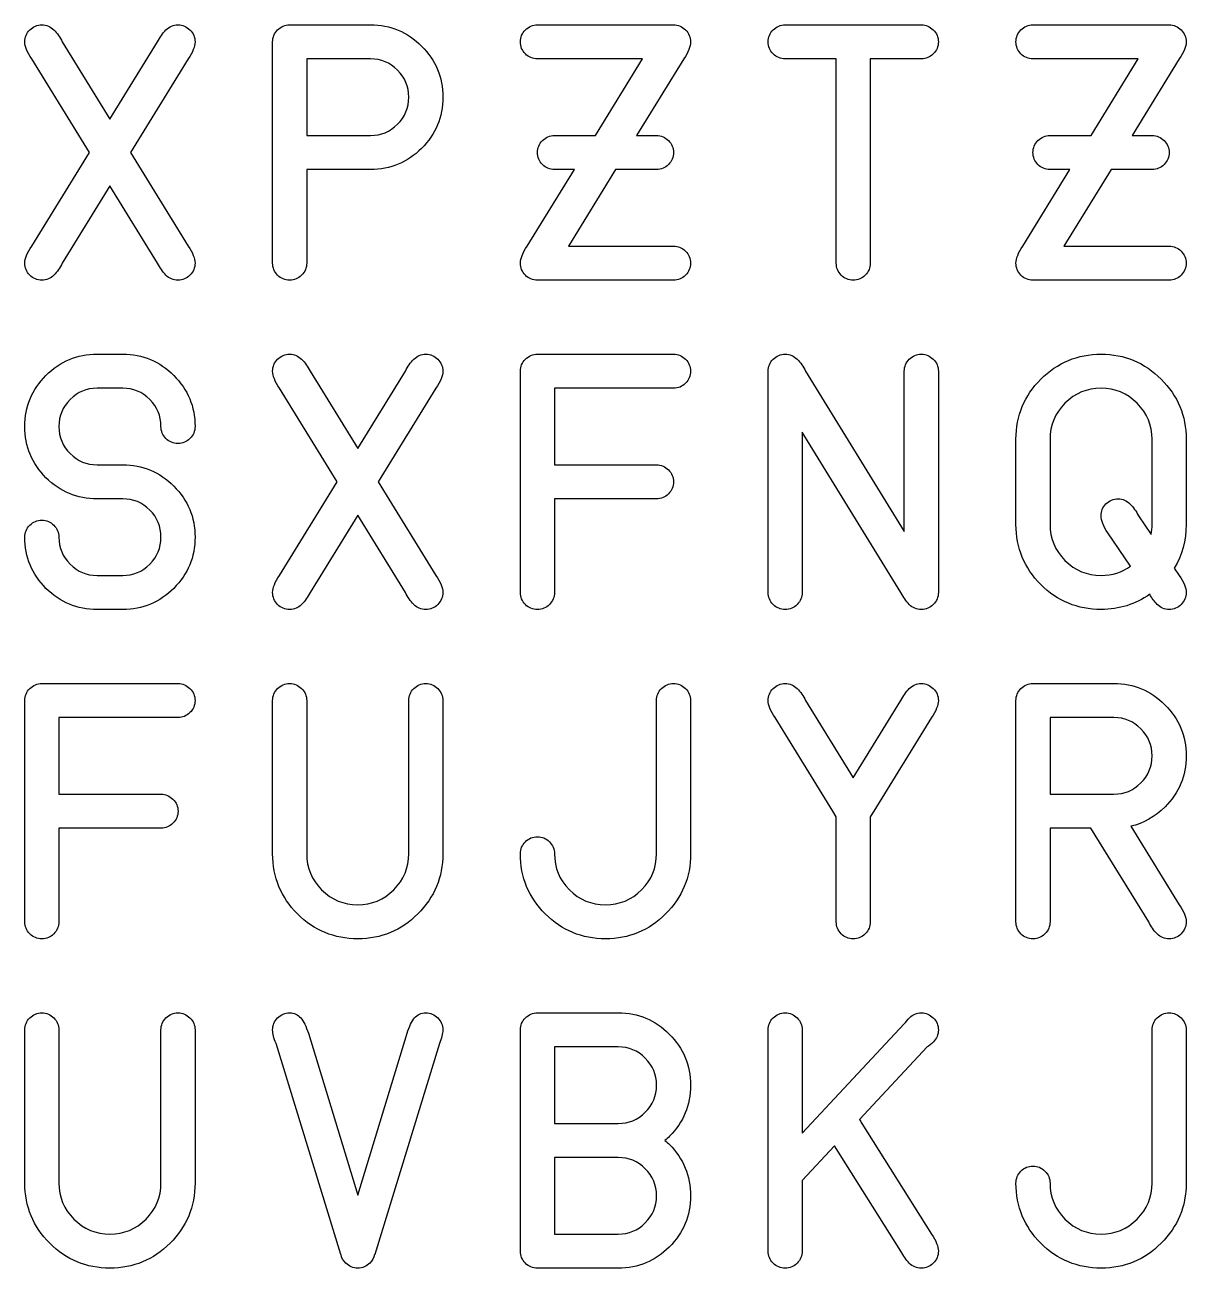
# Model space of a CAD drawing. Extents: x 0.5 to 46.5, y 0.5 to 6.
# Drawn here: x 15.577 to 16.965, y 1.719 to 3.206 of the extents above; entities that cross this region are included whole.
import ezdxf

# ---------------------------------------------------------------- set-up
doc = ezdxf.new("R2010")
doc.units = 0
doc.layers.add('Layer_1', color=7, linetype='CONTINUOUS')

msp = doc.modelspace()

# ---------------------------------------------------------------- linework, layer by layer
at = {"layer": 'Layer_1', "color": 3}
for p, q in [((15.893482, 3.205644), (15.990121, 3.205644)), ((16.189732, 3.205644), (16.352492, 3.205644)), ((16.485982, 3.205644), (16.648742, 3.205644)), ((16.782232, 3.205644), (16.944993, 3.205644)), ((15.621647, 3.185299), (15.678613, 3.092933)), ((15.678613, 3.092933), (15.735579, 3.185299)), ((15.873137, 2.920813), (15.873137, 3.185299)), ((15.653995, 3.053056), (15.585025, 3.164954)), ((15.7722, 3.164954), (15.70323, 3.053056)), ((15.990121, 3.164954), (15.913827, 3.164954)), ((15.913827, 3.164954), (15.913827, 3.073401)), ((15.990121, 3.164954), (15.990121, 3.164954)), ((16.315464, 3.164954), (16.189732, 3.164954)), ((16.259108, 3.073401), (16.315464, 3.164954)), ((16.364699, 3.164954), (16.308343, 3.073401)), ((16.547017, 3.164954), (16.485982, 3.164954)), ((16.547017, 2.920813), (16.547017, 3.164954)), ((16.587707, 3.164954), (16.587707, 2.920813)), ((16.648742, 3.164954), (16.587707, 3.164954)), ((16.907964, 3.164954), (16.782232, 3.164954)), ((16.851609, 3.073401), (16.907964, 3.164954)), ((16.957199, 3.164954), (16.900844, 3.073401)), ((15.913827, 3.073401), (15.990121, 3.073401)), ((16.210077, 3.073401), (16.259108, 3.073401)), ((16.308343, 3.073401), (16.332147, 3.073401)), ((16.802577, 3.073401), (16.851609, 3.073401)), ((16.900844, 3.073401), (16.924647, 3.073401)), ((15.585025, 2.941159), (15.653995, 3.053056)), ((15.70323, 3.053056), (15.7722, 2.941159)), ((15.990121, 3.032712), (15.913827, 3.032712)), ((15.913827, 3.032712), (15.913827, 2.920813)), ((15.990121, 3.032712), (15.990121, 3.032712)), ((16.177525, 2.941159), (16.233881, 3.032712)), ((16.233881, 3.032712), (16.210077, 3.032712)), ((16.283116, 3.032712), (16.22676, 2.941159)), ((16.332147, 3.032712), (16.283116, 3.032712)), ((16.770025, 2.941159), (16.826381, 3.032712)), ((16.826381, 3.032712), (16.802577, 3.032712)), ((16.875616, 3.032712), (16.81926, 2.941159)), ((16.924647, 3.032712), (16.875616, 3.032712)), ((15.678613, 3.01318), (15.621647, 2.920813)), ((15.735579, 2.920813), (15.678613, 3.01318)), ((16.22676, 2.941159), (16.352492, 2.941159)), ((16.81926, 2.941159), (16.944993, 2.941159)), ((16.352492, 2.900469), (16.189732, 2.900469)), ((16.944993, 2.900469), (16.782232, 2.900469)), ((15.663354, 2.811894), (15.693871, 2.811894)), ((16.189732, 2.811894), (16.352492, 2.811894)), ((16.500224, 2.805791), (16.500224, 2.805791)), ((15.917897, 2.791549), (15.974863, 2.699183)), ((15.974863, 2.699183), (16.031829, 2.791549)), ((16.169387, 2.527063), (16.169387, 2.791549)), ((16.465637, 2.527063), (16.465637, 2.791549)), ((16.510396, 2.791549), (16.628397, 2.600102)), ((16.628397, 2.600102), (16.628397, 2.791549)), ((16.669088, 2.791549), (16.669088, 2.527063)), ((15.693871, 2.771204), (15.663354, 2.771204)), ((15.950245, 2.659306), (15.881276, 2.771204)), ((16.06845, 2.771204), (15.999481, 2.659306)), ((16.352492, 2.771204), (16.210077, 2.771204)), ((16.210077, 2.771204), (16.210077, 2.679651)), ((15.780338, 2.725428), (15.780338, 2.725428)), ((16.624329, 2.527063), (16.506327, 2.71851)), ((16.506327, 2.71851), (16.506327, 2.527063)), ((16.761888, 2.608444), (16.761888, 2.710169)), ((16.802576, 2.710169), (16.802576, 2.608444)), ((16.924646, 2.608444), (16.924646, 2.710169)), ((16.965338, 2.710169), (16.965338, 2.608444)), ((15.663354, 2.679651), (15.693871, 2.679651)), ((16.210077, 2.679651), (16.332147, 2.679651)), ((15.881276, 2.547409), (15.950245, 2.659306)), ((15.999481, 2.659306), (16.06845, 2.547409)), ((15.693871, 2.638962), (15.663354, 2.638962)), ((16.332147, 2.638962), (16.210077, 2.638962)), ((16.210077, 2.638962), (16.210077, 2.527063)), ((15.974863, 2.61943), (15.917897, 2.527063)), ((16.031829, 2.527063), (15.974863, 2.61943)), ((16.90837, 2.618616), (16.923631, 2.59644)), ((16.899012, 2.558599), (16.871749, 2.598271)), ((15.663354, 2.547409), (15.693871, 2.547409)), ((16.951097, 2.556157), (16.9572, 2.547409)), ((16.9218, 2.524826), (16.9218, 2.524826)), ((15.693871, 2.506719), (15.663354, 2.506719)), ((15.597232, 2.418144), (15.759993, 2.418144)), ((16.782232, 2.418144), (16.878871, 2.418144)), ((15.576888, 2.133313), (15.576888, 2.397799)), ((15.873137, 2.214694), (15.873137, 2.397799)), ((15.913827, 2.397799), (15.913827, 2.214694)), ((16.035897, 2.214694), (16.035897, 2.397799)), ((16.076588, 2.397799), (16.076588, 2.214694)), ((16.332147, 2.214694), (16.332147, 2.397799)), ((16.372838, 2.397799), (16.372838, 2.214694)), ((16.510396, 2.397799), (16.567362, 2.305433)), ((16.567362, 2.305433), (16.624329, 2.397799)), ((16.761887, 2.133313), (16.761887, 2.397799)), ((15.759993, 2.377454), (15.617577, 2.377454)), ((15.617577, 2.377454), (15.617577, 2.285901)), ((16.542745, 2.265556), (16.473775, 2.377454)), ((16.660949, 2.377454), (16.59198, 2.265556)), ((16.878871, 2.377454), (16.802577, 2.377454)), ((16.802577, 2.377454), (16.802577, 2.285901)), ((16.878871, 2.377454), (16.878871, 2.377454)), ((15.617577, 2.285901), (15.739648, 2.285901)), ((16.802577, 2.285901), (16.878871, 2.285901)), ((16.547017, 2.258639), (16.542745, 2.265556)), ((16.59198, 2.265556), (16.587707, 2.258639)), ((15.739648, 2.245211), (15.617577, 2.245211)), ((15.617577, 2.245211), (15.617577, 2.133313)), ((16.547017, 2.133313), (16.547017, 2.258639)), ((16.587707, 2.258639), (16.587707, 2.133313)), ((16.851405, 2.245211), (16.802577, 2.245211)), ((16.802577, 2.245211), (16.802577, 2.133313)), ((16.920579, 2.133313), (16.851405, 2.245211)), ((16.899216, 2.247449), (16.957199, 2.153659)), ((16.169387, 2.214694), (16.169387, 2.214694)), ((16.189732, 2.024394), (16.286371, 2.024394)), ((16.506327, 1.880758), (16.628397, 2.01117)), ((15.576888, 1.820944), (15.576888, 2.004049)), ((15.617577, 2.004049), (15.617577, 1.820944)), ((15.739648, 1.820944), (15.739648, 2.004049)), ((15.780338, 2.004049), (15.780338, 1.820944)), ((15.915862, 1.99998), (15.974862, 1.806295)), ((15.974862, 1.806295), (16.033863, 1.99998)), ((16.169387, 1.739563), (16.169387, 2.004049)), ((16.465637, 1.739563), (16.465637, 2.004049)), ((16.506327, 2.004049), (16.506327, 1.880758)), ((16.924647, 1.820944), (16.924647, 2.004049)), ((16.965338, 2.004049), (16.965338, 1.820944)), ((15.954517, 1.735495), (15.877206, 1.987773)), ((16.072519, 1.987773), (15.995207, 1.735495)), ((16.286371, 1.983704), (16.210077, 1.983704)), ((16.210077, 1.983704), (16.210077, 1.892151)), ((16.286371, 1.983704), (16.286371, 1.983704)), ((16.655863, 1.983704), (16.57489, 1.897034)), ((16.210077, 1.892151), (16.286371, 1.892151)), ((16.577536, 1.892151), (16.66095, 1.759908)), ((16.544983, 1.865296), (16.506327, 1.823995)), ((16.624329, 1.739563), (16.544983, 1.865296)), ((16.286371, 1.851461), (16.210077, 1.851461)), ((16.210077, 1.851461), (16.210077, 1.759908)), ((16.286371, 1.851461), (16.286371, 1.851461)), ((16.506327, 1.823995), (16.506327, 1.739563)), ((16.761887, 1.820944), (16.761887, 1.820944)), ((16.210077, 1.759908), (16.286371, 1.759908)), ((15.954923, 1.735495), (15.954517, 1.735495)), ((15.995207, 1.735495), (15.994802, 1.735495)), ((15.974864, 1.719219), (15.974861, 1.719219)), ((16.286371, 1.719219), (16.189732, 1.719219)), ((16.286371, 1.719219), (16.286371, 1.719219))]:
    msp.add_line(p, q, dxfattribs=at)
for points in [[(15.576888, 3.185299), (15.576888, 3.19086), (15.578854, 3.195607), (15.582788, 3.199541)], [(15.582788, 3.199541), (15.586857, 3.20361), (15.591672, 3.205644), (15.597232, 3.205644)], [(15.597232, 3.205644), (15.602793, 3.205644), (15.60754, 3.20361), (15.611474, 3.199541)], [(15.611474, 3.199541), (15.615543, 3.195607), (15.618934, 3.19086), (15.621647, 3.185299)], [(15.735579, 3.185299), (15.738292, 3.19086), (15.741614, 3.195607), (15.745548, 3.199541)], [(15.745548, 3.199541), (15.749617, 3.20361), (15.754432, 3.205644), (15.759993, 3.205644)], [(15.759993, 3.205644), (15.765554, 3.205644), (15.770301, 3.20361), (15.774234, 3.199541)], [(15.774234, 3.199541), (15.778303, 3.195607), (15.780338, 3.19086), (15.780338, 3.185299)], [(15.873137, 3.185299), (15.873137, 3.19086), (15.875104, 3.195607), (15.879037, 3.199541)], [(15.879037, 3.199541), (15.883106, 3.20361), (15.887921, 3.205644), (15.893482, 3.205644)], [(15.990121, 3.205644), (16.013993, 3.205644), (16.034338, 3.197167), (16.051156, 3.180213)], [(16.169387, 3.185299), (16.169387, 3.19086), (16.171353, 3.195607), (16.175287, 3.199541)], [(16.175287, 3.199541), (16.179356, 3.20361), (16.184171, 3.205644), (16.189732, 3.205644)], [(16.352492, 3.205644), (16.358053, 3.205644), (16.362801, 3.20361), (16.366734, 3.199541)], [(16.366734, 3.199541), (16.370803, 3.195607), (16.372838, 3.19086), (16.372838, 3.185299)], [(16.465637, 3.185299), (16.465637, 3.19086), (16.467604, 3.195607), (16.471537, 3.199541)], [(16.471537, 3.199541), (16.475606, 3.20361), (16.480421, 3.205644), (16.485982, 3.205644)], [(16.648742, 3.205644), (16.654303, 3.205644), (16.659051, 3.20361), (16.662984, 3.199541)], [(16.662984, 3.199541), (16.667053, 3.195607), (16.669088, 3.19086), (16.669088, 3.185299)], [(16.761887, 3.185299), (16.761887, 3.19086), (16.763854, 3.195607), (16.767787, 3.199541)], [(16.767787, 3.199541), (16.771856, 3.20361), (16.776671, 3.205644), (16.782232, 3.205644)], [(16.944993, 3.205644), (16.950554, 3.205644), (16.955301, 3.20361), (16.959234, 3.199541)], [(16.959234, 3.199541), (16.963303, 3.195607), (16.965338, 3.19086), (16.965338, 3.185299)], [(15.585025, 3.164954), (15.5796, 3.172956), (15.576888, 3.179738), (15.576888, 3.185299)], [(15.780338, 3.185299), (15.780338, 3.179738), (15.777625, 3.172956), (15.7722, 3.164954)], [(16.175287, 3.170854), (16.171353, 3.174923), (16.169387, 3.179738), (16.169387, 3.185299)], [(16.372838, 3.185299), (16.372838, 3.179738), (16.370125, 3.172956), (16.364699, 3.164954)], [(16.471537, 3.170854), (16.467604, 3.174923), (16.465637, 3.179738), (16.465637, 3.185299)], [(16.669088, 3.185299), (16.669088, 3.179738), (16.667053, 3.174923), (16.662984, 3.170854)], [(16.767787, 3.170854), (16.763854, 3.174923), (16.761887, 3.179738), (16.761887, 3.185299)], [(16.965338, 3.185299), (16.965338, 3.179738), (16.962625, 3.172956), (16.957199, 3.164954)], [(16.051156, 3.180213), (16.068111, 3.163394), (16.076588, 3.143049), (16.076588, 3.119178)], [(16.189732, 3.164954), (16.184171, 3.164954), (16.179356, 3.166921), (16.175287, 3.170854)], [(16.485982, 3.164954), (16.480421, 3.164954), (16.475606, 3.166921), (16.471537, 3.170854)], [(16.662984, 3.170854), (16.659051, 3.166921), (16.654303, 3.164954), (16.648742, 3.164954)], [(16.782232, 3.164954), (16.776671, 3.164954), (16.771856, 3.166921), (16.767787, 3.170854)], [(16.02247, 3.151526), (16.013518, 3.160478), (16.002735, 3.164954), (15.990121, 3.164954)], [(16.035897, 3.119178), (16.035897, 3.131792), (16.031422, 3.142575), (16.02247, 3.151526)], [(16.02247, 3.086829), (16.031422, 3.095781), (16.035897, 3.106564), (16.035897, 3.119178)], [(16.076588, 3.119178), (16.076588, 3.095306), (16.068111, 3.074893), (16.051156, 3.057939)], [(15.990121, 3.073401), (16.002735, 3.073401), (16.013518, 3.077877), (16.02247, 3.086829)], [(16.189732, 3.053056), (16.189732, 3.058617), (16.191699, 3.063365), (16.195632, 3.067298)], [(16.195632, 3.067298), (16.199701, 3.071367), (16.204516, 3.073401), (16.210077, 3.073401)], [(16.332147, 3.073401), (16.337708, 3.073401), (16.342455, 3.071367), (16.346389, 3.067298)], [(16.346389, 3.067298), (16.350458, 3.063365), (16.352492, 3.058617), (16.352492, 3.053056)], [(16.782232, 3.053056), (16.782232, 3.058617), (16.784199, 3.063365), (16.788132, 3.067298)], [(16.788132, 3.067298), (16.792201, 3.071367), (16.797016, 3.073401), (16.802577, 3.073401)], [(16.924647, 3.073401), (16.930208, 3.073401), (16.934956, 3.071367), (16.938889, 3.067298)], [(16.938889, 3.067298), (16.942958, 3.063365), (16.944993, 3.058617), (16.944993, 3.053056)], [(16.051156, 3.057939), (16.034338, 3.041121), (16.013993, 3.032712), (15.990121, 3.032712)], [(16.195632, 3.038612), (16.191699, 3.042681), (16.189732, 3.047495), (16.189732, 3.053056)], [(16.352492, 3.053056), (16.352492, 3.047495), (16.350458, 3.042681), (16.346389, 3.038612)], [(16.788132, 3.038612), (16.784199, 3.042681), (16.782232, 3.047495), (16.782232, 3.053056)], [(16.944993, 3.053056), (16.944993, 3.047495), (16.942958, 3.042681), (16.938889, 3.038612)], [(16.210077, 3.032712), (16.204516, 3.032712), (16.199701, 3.034678), (16.195632, 3.038612)], [(16.346389, 3.038612), (16.342455, 3.034678), (16.337708, 3.032712), (16.332147, 3.032712)], [(16.802577, 3.032712), (16.797016, 3.032712), (16.792201, 3.034678), (16.788132, 3.038612)], [(16.938889, 3.038612), (16.934956, 3.034678), (16.930208, 3.032712), (16.924647, 3.032712)], [(15.576888, 2.920813), (15.576888, 2.926375), (15.5796, 2.933156), (15.585025, 2.941159)], [(15.7722, 2.941159), (15.777625, 2.933156), (15.780338, 2.926375), (15.780338, 2.920813)], [(16.169387, 2.920813), (16.169387, 2.926375), (16.1721, 2.933156), (16.177525, 2.941159)], [(16.352492, 2.941159), (16.358053, 2.941159), (16.362801, 2.939124), (16.366734, 2.935055)], [(16.366734, 2.935055), (16.370803, 2.931122), (16.372838, 2.926375), (16.372838, 2.920813)], [(16.761887, 2.920813), (16.761887, 2.926375), (16.7646, 2.933156), (16.770025, 2.941159)], [(16.944993, 2.941159), (16.950554, 2.941159), (16.955301, 2.939124), (16.959234, 2.935055)], [(16.959234, 2.935055), (16.963303, 2.931122), (16.965338, 2.926375), (16.965338, 2.920813)], [(15.582788, 2.906369), (15.578854, 2.910438), (15.576888, 2.915253), (15.576888, 2.920813)], [(15.621647, 2.920813), (15.618934, 2.915253), (15.615543, 2.910438), (15.611474, 2.906369)], [(15.745548, 2.906369), (15.741614, 2.910438), (15.738292, 2.915253), (15.735579, 2.920813)], [(15.780338, 2.920813), (15.780338, 2.915253), (15.778303, 2.910438), (15.774234, 2.906369)], [(15.879037, 2.906369), (15.875104, 2.910438), (15.873137, 2.915253), (15.873137, 2.920813)], [(15.913827, 2.920813), (15.913827, 2.915253), (15.911793, 2.910438), (15.907724, 2.906369)], [(16.175287, 2.906369), (16.171353, 2.910438), (16.169387, 2.915253), (16.169387, 2.920813)], [(16.372838, 2.920813), (16.372838, 2.915253), (16.370803, 2.910438), (16.366734, 2.906369)], [(16.552917, 2.906369), (16.548984, 2.910438), (16.547017, 2.915253), (16.547017, 2.920813)], [(16.587707, 2.920813), (16.587707, 2.915253), (16.585673, 2.910438), (16.581604, 2.906369)], [(16.767787, 2.906369), (16.763854, 2.910438), (16.761887, 2.915253), (16.761887, 2.920813)], [(16.965338, 2.920813), (16.965338, 2.915253), (16.963303, 2.910438), (16.959234, 2.906369)], [(15.597232, 2.900469), (15.591672, 2.900469), (15.586857, 2.902435), (15.582788, 2.906369)], [(15.611474, 2.906369), (15.60754, 2.902435), (15.602793, 2.900469), (15.597232, 2.900469)], [(15.759993, 2.900469), (15.754432, 2.900469), (15.749617, 2.902435), (15.745548, 2.906369)], [(15.774234, 2.906369), (15.770301, 2.902435), (15.765554, 2.900469), (15.759993, 2.900469)], [(15.893482, 2.900469), (15.887921, 2.900469), (15.883106, 2.902435), (15.879037, 2.906369)], [(15.907724, 2.906369), (15.90379, 2.902435), (15.899043, 2.900469), (15.893482, 2.900469)], [(16.189732, 2.900469), (16.184171, 2.900469), (16.179356, 2.902435), (16.175287, 2.906369)], [(16.366734, 2.906369), (16.362801, 2.902435), (16.358053, 2.900469), (16.352492, 2.900469)], [(16.567362, 2.900469), (16.561801, 2.900469), (16.556986, 2.902435), (16.552917, 2.906369)], [(16.581604, 2.906369), (16.57767, 2.902435), (16.572923, 2.900469), (16.567362, 2.900469)], [(16.782232, 2.900469), (16.776671, 2.900469), (16.771856, 2.902435), (16.767787, 2.906369)], [(16.959234, 2.906369), (16.955301, 2.902435), (16.950554, 2.900469), (16.944993, 2.900469)], [(15.602116, 2.786463), (15.61907, 2.803417), (15.639482, 2.811894), (15.663354, 2.811894)], [(15.693871, 2.811894), (15.717743, 2.811894), (15.738088, 2.803417), (15.754907, 2.786463)], [(15.879038, 2.805791), (15.883107, 2.80986), (15.887922, 2.811894), (15.893482, 2.811894)], [(15.893482, 2.811894), (15.899044, 2.811894), (15.903791, 2.80986), (15.907724, 2.805791)], [(16.041798, 2.805791), (16.045867, 2.80986), (16.050682, 2.811894), (16.056243, 2.811894)], [(16.056243, 2.811894), (16.061804, 2.811894), (16.066551, 2.80986), (16.070484, 2.805791)], [(16.175287, 2.805791), (16.179356, 2.80986), (16.184171, 2.811894), (16.189732, 2.811894)], [(16.352492, 2.811894), (16.358053, 2.811894), (16.362801, 2.80986), (16.366734, 2.805791)], [(16.471537, 2.805791), (16.475606, 2.80986), (16.480421, 2.811894), (16.485982, 2.811894)], [(16.485982, 2.811894), (16.491543, 2.811894), (16.49629, 2.80986), (16.500224, 2.805791)], [(16.634297, 2.805791), (16.638366, 2.80986), (16.643182, 2.811894), (16.648743, 2.811894)], [(16.648743, 2.811894), (16.654304, 2.811894), (16.659051, 2.80986), (16.662984, 2.805791)], [(16.791592, 2.781987), (16.81153, 2.801925), (16.835537, 2.811894), (16.863613, 2.811894)], [(16.863613, 2.811894), (16.891689, 2.811894), (16.915628, 2.801925), (16.935431, 2.781987)], [(15.873138, 2.791549), (15.873138, 2.79711), (15.875104, 2.801857), (15.879038, 2.805791)], [(15.907724, 2.805791), (15.911793, 2.801857), (15.915184, 2.79711), (15.917897, 2.791549)], [(16.031829, 2.791549), (16.034542, 2.79711), (16.037865, 2.801857), (16.041798, 2.805791)], [(16.070484, 2.805791), (16.074553, 2.801857), (16.076588, 2.79711), (16.076588, 2.791549)], [(16.169387, 2.791549), (16.169387, 2.79711), (16.171354, 2.801857), (16.175287, 2.805791)], [(16.366734, 2.805791), (16.370803, 2.801857), (16.372838, 2.79711), (16.372838, 2.791549)], [(16.465637, 2.791549), (16.465637, 2.79711), (16.467604, 2.801857), (16.471537, 2.805791)], [(16.500224, 2.805791), (16.504293, 2.801857), (16.507684, 2.79711), (16.510396, 2.791549)], [(16.628397, 2.791549), (16.628397, 2.79711), (16.630364, 2.801857), (16.634297, 2.805791)], [(16.662984, 2.805791), (16.667053, 2.801857), (16.669088, 2.79711), (16.669088, 2.791549)], [(15.576888, 2.725428), (15.576888, 2.749299), (15.585297, 2.769644), (15.602116, 2.786463)], [(15.754907, 2.786463), (15.771861, 2.769644), (15.780338, 2.749299), (15.780338, 2.725428)], [(15.881276, 2.771204), (15.87585, 2.779206), (15.873138, 2.785988), (15.873138, 2.791549)], [(16.076588, 2.791549), (16.076588, 2.785988), (16.073875, 2.779206), (16.06845, 2.771204)], [(16.372838, 2.791549), (16.372838, 2.785988), (16.370803, 2.781173), (16.366734, 2.777104)], [(16.761888, 2.710169), (16.761888, 2.738245), (16.771789, 2.762184), (16.791592, 2.781987)], [(16.935431, 2.781987), (16.955369, 2.762184), (16.965338, 2.738245), (16.965338, 2.710169)], [(15.663354, 2.771204), (15.65074, 2.771204), (15.639957, 2.766728), (15.631005, 2.757776)], [(15.72622, 2.757776), (15.717268, 2.766728), (15.706485, 2.771204), (15.693871, 2.771204)], [(16.366734, 2.777104), (16.362801, 2.773171), (16.358053, 2.771204), (16.352492, 2.771204)], [(16.863611, 2.771204), (16.846793, 2.771204), (16.832415, 2.765236), (16.82048, 2.7533)], [(16.906743, 2.7533), (16.894807, 2.765236), (16.88043, 2.771204), (16.863611, 2.771204)], [(15.631005, 2.757776), (15.622054, 2.748824), (15.617578, 2.738042), (15.617578, 2.725428)], [(15.739648, 2.725428), (15.739648, 2.738042), (15.735172, 2.748824), (15.72622, 2.757776)], [(16.82048, 2.7533), (16.808544, 2.741365), (16.802576, 2.726988), (16.802576, 2.710169)], [(16.924646, 2.710169), (16.924646, 2.726988), (16.918678, 2.741365), (16.906743, 2.7533)], [(15.602116, 2.664189), (15.585297, 2.681143), (15.576888, 2.701556), (15.576888, 2.725428)], [(15.617578, 2.725428), (15.617578, 2.712814), (15.622054, 2.702031), (15.631005, 2.693079)], [(15.745548, 2.710983), (15.741614, 2.715052), (15.739648, 2.719867), (15.739648, 2.725428)], [(15.780338, 2.725428), (15.780338, 2.719867), (15.778303, 2.715052), (15.774234, 2.710983)], [(15.759993, 2.705083), (15.754432, 2.705083), (15.749617, 2.707049), (15.745548, 2.710983)], [(15.774234, 2.710983), (15.770301, 2.707049), (15.765554, 2.705083), (15.759993, 2.705083)], [(15.631005, 2.693079), (15.639957, 2.684127), (15.65074, 2.679651), (15.663354, 2.679651)], [(15.693871, 2.679651), (15.717743, 2.679651), (15.738088, 2.671174), (15.754907, 2.65422)], [(16.332147, 2.679651), (16.337708, 2.679651), (16.342456, 2.677617), (16.346389, 2.673548)], [(15.663354, 2.638962), (15.639482, 2.638962), (15.61907, 2.647371), (15.602116, 2.664189)], [(16.346389, 2.673548), (16.350458, 2.669614), (16.352492, 2.664867), (16.352492, 2.659306)], [(15.754907, 2.65422), (15.771861, 2.637402), (15.780338, 2.617057), (15.780338, 2.593185)], [(16.352492, 2.659306), (16.352492, 2.653745), (16.350458, 2.648931), (16.346389, 2.644862)], [(15.72622, 2.625534), (15.717268, 2.634486), (15.706485, 2.638962), (15.693871, 2.638962)], [(16.346389, 2.644862), (16.342456, 2.640928), (16.337708, 2.638962), (16.332147, 2.638962)], [(16.863611, 2.618616), (16.863611, 2.624177), (16.865578, 2.628924), (16.869511, 2.632858)], [(16.869511, 2.632858), (16.87358, 2.636927), (16.878395, 2.638962), (16.883956, 2.638962)], [(16.883956, 2.638962), (16.889517, 2.638962), (16.894264, 2.636927), (16.898198, 2.632858)], [(16.898198, 2.632858), (16.902267, 2.628924), (16.905658, 2.624177), (16.90837, 2.618616)], [(15.739648, 2.593185), (15.739648, 2.605799), (15.735172, 2.616582), (15.72622, 2.625534)], [(16.871749, 2.598271), (16.866324, 2.606274), (16.863611, 2.613055), (16.863611, 2.618616)], [(15.576888, 2.593185), (15.576888, 2.598746), (15.578854, 2.603493), (15.582788, 2.607426)], [(15.582788, 2.607426), (15.586857, 2.611495), (15.591672, 2.61353), (15.597232, 2.61353)], [(15.597232, 2.61353), (15.602794, 2.61353), (15.607541, 2.611495), (15.611474, 2.607426)], [(15.611474, 2.607426), (15.615543, 2.603493), (15.617578, 2.598746), (15.617578, 2.593185)], [(16.791592, 2.536422), (16.771789, 2.55636), (16.761888, 2.580368), (16.761888, 2.608444)], [(16.802576, 2.608444), (16.802576, 2.591625), (16.808544, 2.577248), (16.82048, 2.565312)], [(16.923631, 2.59644), (16.924308, 2.600238), (16.924646, 2.604239), (16.924646, 2.608444)], [(16.965338, 2.608444), (16.965338, 2.589048), (16.960591, 2.571619), (16.951097, 2.556157)], [(15.602116, 2.531946), (15.585297, 2.5489), (15.576888, 2.569313), (15.576888, 2.593185)], [(15.617578, 2.593185), (15.617578, 2.580571), (15.622054, 2.569788), (15.631005, 2.560836)], [(15.72622, 2.560836), (15.735172, 2.569788), (15.739648, 2.580571), (15.739648, 2.593185)], [(15.780338, 2.593185), (15.780338, 2.569313), (15.771861, 2.5489), (15.754907, 2.531946)], [(15.631005, 2.560836), (15.639957, 2.551885), (15.65074, 2.547409), (15.663354, 2.547409)], [(15.693871, 2.547409), (15.706485, 2.547409), (15.717268, 2.551885), (15.72622, 2.560836)], [(16.82048, 2.565312), (16.832415, 2.553377), (16.846793, 2.547409), (16.863611, 2.547409)], [(16.863611, 2.547409), (16.876903, 2.547409), (16.888703, 2.551139), (16.899012, 2.558599)], [(15.873138, 2.527063), (15.873138, 2.532624), (15.87585, 2.539406), (15.881276, 2.547409)], [(16.06845, 2.547409), (16.073875, 2.539406), (16.076588, 2.532624), (16.076588, 2.527063)], [(16.9572, 2.547409), (16.962625, 2.539406), (16.965338, 2.532624), (16.965338, 2.527063)], [(15.663354, 2.506719), (15.639482, 2.506719), (15.61907, 2.515128), (15.602116, 2.531946)], [(15.754907, 2.531946), (15.738088, 2.515128), (15.717743, 2.506719), (15.693871, 2.506719)], [(15.879038, 2.512619), (15.875104, 2.516688), (15.873138, 2.521503), (15.873138, 2.527063)], [(15.917897, 2.527063), (15.915184, 2.521503), (15.911793, 2.516688), (15.907724, 2.512619)], [(16.041798, 2.512619), (16.037865, 2.516688), (16.034542, 2.521503), (16.031829, 2.527063)], [(16.076588, 2.527063), (16.076588, 2.521503), (16.074553, 2.516688), (16.070484, 2.512619)], [(16.175287, 2.512619), (16.171354, 2.516688), (16.169387, 2.521503), (16.169387, 2.527063)], [(16.210077, 2.527063), (16.210077, 2.521503), (16.208043, 2.516688), (16.203974, 2.512619)], [(16.471537, 2.512619), (16.467604, 2.516688), (16.465637, 2.521503), (16.465637, 2.527063)], [(16.506327, 2.527063), (16.506327, 2.521503), (16.504293, 2.516688), (16.500224, 2.512619)], [(16.634297, 2.512619), (16.630364, 2.516688), (16.627041, 2.521503), (16.624329, 2.527063)], [(16.669088, 2.527063), (16.669088, 2.521503), (16.667053, 2.516688), (16.662984, 2.512619)], [(16.863613, 2.506719), (16.835537, 2.506719), (16.81153, 2.51662), (16.791592, 2.536422)], [(16.965338, 2.527063), (16.965338, 2.521503), (16.963303, 2.516688), (16.959234, 2.512619)], [(15.893482, 2.506719), (15.887922, 2.506719), (15.883107, 2.508685), (15.879038, 2.512619)], [(15.907724, 2.512619), (15.903791, 2.508685), (15.899044, 2.506719), (15.893482, 2.506719)], [(16.056243, 2.506719), (16.050682, 2.506719), (16.045867, 2.508685), (16.041798, 2.512619)], [(16.070484, 2.512619), (16.066551, 2.508685), (16.061804, 2.506719), (16.056243, 2.506719)], [(16.189732, 2.506719), (16.184171, 2.506719), (16.179356, 2.508685), (16.175287, 2.512619)], [(16.203974, 2.512619), (16.20004, 2.508685), (16.195293, 2.506719), (16.189732, 2.506719)], [(16.485982, 2.506719), (16.480421, 2.506719), (16.475606, 2.508685), (16.471537, 2.512619)], [(16.500224, 2.512619), (16.49629, 2.508685), (16.491543, 2.506719), (16.485982, 2.506719)], [(16.648743, 2.506719), (16.643182, 2.506719), (16.638366, 2.508685), (16.634297, 2.512619)], [(16.662984, 2.512619), (16.659051, 2.508685), (16.654304, 2.506719), (16.648743, 2.506719)], [(16.9218, 2.524826), (16.904845, 2.512754), (16.88545, 2.506719), (16.863613, 2.506719)], [(16.930751, 2.512822), (16.927225, 2.516213), (16.924241, 2.520214), (16.9218, 2.524826)], [(16.944993, 2.506719), (16.939432, 2.506719), (16.934685, 2.508753), (16.930751, 2.512822)], [(16.959234, 2.512619), (16.955301, 2.508685), (16.950554, 2.506719), (16.944993, 2.506719)], [(15.576888, 2.397799), (15.576888, 2.40336), (15.578854, 2.408107), (15.582788, 2.412041)], [(15.582788, 2.412041), (15.586857, 2.41611), (15.591672, 2.418144), (15.597232, 2.418144)], [(15.759993, 2.418144), (15.765554, 2.418144), (15.770301, 2.41611), (15.774234, 2.412041)], [(15.774234, 2.412041), (15.778303, 2.408107), (15.780338, 2.40336), (15.780338, 2.397799)], [(15.873137, 2.397799), (15.873137, 2.40336), (15.875104, 2.408107), (15.879037, 2.412041)], [(15.879037, 2.412041), (15.883106, 2.41611), (15.887921, 2.418144), (15.893482, 2.418144)], [(15.893482, 2.418144), (15.899043, 2.418144), (15.90379, 2.41611), (15.907724, 2.412041)], [(15.907724, 2.412041), (15.911793, 2.408107), (15.913827, 2.40336), (15.913827, 2.397799)], [(16.035897, 2.397799), (16.035897, 2.40336), (16.037864, 2.408107), (16.041797, 2.412041)], [(16.041797, 2.412041), (16.045866, 2.41611), (16.050682, 2.418144), (16.056243, 2.418144)], [(16.056243, 2.418144), (16.061804, 2.418144), (16.066551, 2.41611), (16.070484, 2.412041)], [(16.070484, 2.412041), (16.074553, 2.408107), (16.076588, 2.40336), (16.076588, 2.397799)], [(16.332147, 2.397799), (16.332147, 2.40336), (16.334114, 2.408107), (16.338047, 2.412041)], [(16.338047, 2.412041), (16.342116, 2.41611), (16.346931, 2.418144), (16.352492, 2.418144)], [(16.352492, 2.418144), (16.358053, 2.418144), (16.362801, 2.41611), (16.366734, 2.412041)], [(16.366734, 2.412041), (16.370803, 2.408107), (16.372838, 2.40336), (16.372838, 2.397799)], [(16.465637, 2.397799), (16.465637, 2.40336), (16.467604, 2.408107), (16.471537, 2.412041)], [(16.471537, 2.412041), (16.475606, 2.41611), (16.480421, 2.418144), (16.485982, 2.418144)], [(16.485982, 2.418144), (16.491543, 2.418144), (16.49629, 2.41611), (16.500223, 2.412041)], [(16.500223, 2.412041), (16.504292, 2.408107), (16.507683, 2.40336), (16.510396, 2.397799)], [(16.624329, 2.397799), (16.627041, 2.40336), (16.630364, 2.408107), (16.634297, 2.412041)], [(16.634297, 2.412041), (16.638366, 2.41611), (16.643181, 2.418144), (16.648742, 2.418144)], [(16.648742, 2.418144), (16.654303, 2.418144), (16.659051, 2.41611), (16.662984, 2.412041)], [(16.662984, 2.412041), (16.667053, 2.408107), (16.669088, 2.40336), (16.669088, 2.397799)], [(16.761887, 2.397799), (16.761887, 2.40336), (16.763854, 2.408107), (16.767787, 2.412041)], [(16.767787, 2.412041), (16.771856, 2.41611), (16.776671, 2.418144), (16.782232, 2.418144)], [(16.878871, 2.418144), (16.902743, 2.418144), (16.923088, 2.409667), (16.939906, 2.392713)], [(15.780338, 2.397799), (15.780338, 2.392238), (15.778303, 2.387423), (15.774234, 2.383354)], [(16.473775, 2.377454), (16.46835, 2.385456), (16.465637, 2.392238), (16.465637, 2.397799)], [(16.669088, 2.397799), (16.669088, 2.392238), (16.666375, 2.385456), (16.660949, 2.377454)], [(15.774234, 2.383354), (15.770301, 2.379421), (15.765554, 2.377454), (15.759993, 2.377454)], [(16.939906, 2.392713), (16.95686, 2.375894), (16.965338, 2.355549), (16.965338, 2.331678)], [(16.91122, 2.364026), (16.902268, 2.372978), (16.891485, 2.377454), (16.878871, 2.377454)], [(16.924647, 2.331678), (16.924647, 2.344292), (16.920172, 2.355074), (16.91122, 2.364026)], [(16.91122, 2.299329), (16.920172, 2.308281), (16.924647, 2.319064), (16.924647, 2.331678)], [(16.965338, 2.331678), (16.965338, 2.307806), (16.956928, 2.287461), (16.94011, 2.270643)], [(16.878871, 2.285901), (16.891485, 2.285901), (16.902268, 2.290377), (16.91122, 2.299329)], [(15.739648, 2.285901), (15.745209, 2.285901), (15.749956, 2.283867), (15.75389, 2.279798)], [(15.75389, 2.279798), (15.757958, 2.275864), (15.759993, 2.271117), (15.759993, 2.265556)], [(15.759993, 2.265556), (15.759993, 2.259995), (15.757958, 2.255181), (15.75389, 2.251112)], [(16.94011, 2.270643), (16.928174, 2.258707), (16.914543, 2.250976), (16.899216, 2.247449)], [(15.75389, 2.251112), (15.749956, 2.247178), (15.745209, 2.245211), (15.739648, 2.245211)], [(16.175287, 2.228935), (16.179356, 2.233004), (16.184171, 2.235039), (16.189732, 2.235039)], [(16.189732, 2.235039), (16.195293, 2.235039), (16.20004, 2.233004), (16.203973, 2.228935)], [(16.169387, 2.214694), (16.169387, 2.220255), (16.171353, 2.225002), (16.175287, 2.228935)], [(16.203973, 2.228935), (16.208042, 2.225002), (16.210077, 2.220255), (16.210077, 2.214694)], [(15.902841, 2.142672), (15.883038, 2.16261), (15.873137, 2.186618), (15.873137, 2.214694)], [(15.913827, 2.214694), (15.913827, 2.197875), (15.919795, 2.183498), (15.931731, 2.171562)], [(16.017994, 2.171562), (16.02993, 2.183498), (16.035897, 2.197875), (16.035897, 2.214694)], [(16.076588, 2.214694), (16.076588, 2.186618), (16.066619, 2.16261), (16.046681, 2.142672)], [(16.199091, 2.142672), (16.179288, 2.16261), (16.169387, 2.186618), (16.169387, 2.214694)], [(16.210077, 2.214694), (16.210077, 2.197875), (16.216045, 2.183498), (16.227981, 2.171562)], [(16.314244, 2.171562), (16.32618, 2.183498), (16.332147, 2.197875), (16.332147, 2.214694)], [(16.372838, 2.214694), (16.372838, 2.186618), (16.362868, 2.16261), (16.34293, 2.142672)], [(15.931731, 2.171562), (15.943667, 2.159627), (15.958044, 2.153659), (15.974862, 2.153659)], [(15.974862, 2.153659), (15.991681, 2.153659), (16.006058, 2.159627), (16.017994, 2.171562)], [(16.227981, 2.171562), (16.239916, 2.159627), (16.254294, 2.153659), (16.271112, 2.153659)], [(16.271112, 2.153659), (16.287931, 2.153659), (16.302308, 2.159627), (16.314244, 2.171562)], [(15.974862, 2.112969), (15.946786, 2.112969), (15.922779, 2.12287), (15.902841, 2.142672)], [(16.046681, 2.142672), (16.026878, 2.12287), (16.002939, 2.112969), (15.974862, 2.112969)], [(16.271112, 2.112969), (16.243036, 2.112969), (16.219029, 2.12287), (16.199091, 2.142672)], [(16.34293, 2.142672), (16.323128, 2.12287), (16.299188, 2.112969), (16.271112, 2.112969)], [(16.957199, 2.153659), (16.962625, 2.145656), (16.965338, 2.138874), (16.965338, 2.133313)], [(15.582788, 2.118869), (15.578854, 2.122938), (15.576888, 2.127753), (15.576888, 2.133313)], [(15.617577, 2.133313), (15.617577, 2.127753), (15.615543, 2.122938), (15.611474, 2.118869)], [(16.552917, 2.118869), (16.548984, 2.122938), (16.547017, 2.127753), (16.547017, 2.133313)], [(16.587707, 2.133313), (16.587707, 2.127753), (16.585673, 2.122938), (16.581604, 2.118869)], [(16.767787, 2.118869), (16.763854, 2.122938), (16.761887, 2.127753), (16.761887, 2.133313)], [(16.802577, 2.133313), (16.802577, 2.127753), (16.800543, 2.122938), (16.796474, 2.118869)], [(16.930547, 2.118869), (16.926614, 2.122938), (16.923291, 2.127753), (16.920579, 2.133313)], [(16.965338, 2.133313), (16.965338, 2.127753), (16.963303, 2.122938), (16.959234, 2.118869)], [(15.597232, 2.112969), (15.591672, 2.112969), (15.586857, 2.114935), (15.582788, 2.118869)], [(15.611474, 2.118869), (15.60754, 2.114935), (15.602793, 2.112969), (15.597232, 2.112969)], [(16.567362, 2.112969), (16.561801, 2.112969), (16.556986, 2.114935), (16.552917, 2.118869)], [(16.581604, 2.118869), (16.57767, 2.114935), (16.572923, 2.112969), (16.567362, 2.112969)], [(16.782232, 2.112969), (16.776671, 2.112969), (16.771856, 2.114935), (16.767787, 2.118869)], [(16.796474, 2.118869), (16.79254, 2.114935), (16.787793, 2.112969), (16.782232, 2.112969)], [(16.944993, 2.112969), (16.939432, 2.112969), (16.934616, 2.114935), (16.930547, 2.118869)], [(16.959234, 2.118869), (16.955301, 2.114935), (16.950554, 2.112969), (16.944993, 2.112969)], [(15.582788, 2.018291), (15.586857, 2.02236), (15.591672, 2.024394), (15.597232, 2.024394)], [(15.597232, 2.024394), (15.602793, 2.024394), (15.60754, 2.02236), (15.611474, 2.018291)], [(15.745548, 2.018291), (15.749617, 2.02236), (15.754432, 2.024394), (15.759993, 2.024394)], [(15.759993, 2.024394), (15.765554, 2.024394), (15.770301, 2.02236), (15.774234, 2.018291)], [(15.879037, 2.018291), (15.883106, 2.02236), (15.887921, 2.024394), (15.893482, 2.024394)], [(15.893482, 2.024394), (15.899043, 2.024394), (15.903451, 2.02236), (15.906706, 2.018291)], [(16.042815, 2.018291), (16.046206, 2.02236), (16.050682, 2.024394), (16.056243, 2.024394)], [(16.056243, 2.024394), (16.061804, 2.024394), (16.066551, 2.02236), (16.070484, 2.018291)], [(16.175287, 2.018291), (16.179356, 2.02236), (16.184171, 2.024394), (16.189732, 2.024394)], [(16.286371, 2.024394), (16.310242, 2.024394), (16.330587, 2.015917), (16.347406, 1.998963)], [(16.471537, 2.018291), (16.475606, 2.02236), (16.480421, 2.024394), (16.485982, 2.024394)], [(16.485982, 2.024394), (16.491543, 2.024394), (16.49629, 2.02236), (16.500223, 2.018291)], [(16.634501, 2.018494), (16.638434, 2.022428), (16.643181, 2.024394), (16.648742, 2.024394)], [(16.648742, 2.024394), (16.654303, 2.024394), (16.659051, 2.02236), (16.662984, 2.018291)], [(16.930547, 2.018291), (16.934616, 2.02236), (16.939432, 2.024394), (16.944993, 2.024394)], [(16.944993, 2.024394), (16.950554, 2.024394), (16.955301, 2.02236), (16.959234, 2.018291)], [(15.576888, 2.004049), (15.576888, 2.00961), (15.578854, 2.014357), (15.582788, 2.018291)], [(15.611474, 2.018291), (15.615543, 2.014357), (15.617577, 2.00961), (15.617577, 2.004049)], [(15.739648, 2.004049), (15.739648, 2.00961), (15.741614, 2.014357), (15.745548, 2.018291)], [(15.774234, 2.018291), (15.778303, 2.014357), (15.780338, 2.00961), (15.780338, 2.004049)], [(15.873137, 2.004049), (15.873137, 2.00961), (15.875104, 2.014357), (15.879037, 2.018291)], [(15.906706, 2.018291), (15.910097, 2.014357), (15.913149, 2.008254), (15.915862, 1.99998)], [(16.033863, 1.99998), (16.036576, 2.008254), (16.03956, 2.014357), (16.042815, 2.018291)], [(16.070484, 2.018291), (16.074553, 2.014357), (16.076588, 2.00961), (16.076588, 2.004049)], [(16.169387, 2.004049), (16.169387, 2.00961), (16.171353, 2.014357), (16.175287, 2.018291)], [(16.465637, 2.004049), (16.465637, 2.00961), (16.467604, 2.014357), (16.471537, 2.018291)], [(16.500223, 2.018291), (16.504292, 2.014357), (16.506327, 2.00961), (16.506327, 2.004049)], [(16.628397, 2.01117), (16.630161, 2.013747), (16.632196, 2.016189), (16.634501, 2.018494)], [(16.662984, 2.018291), (16.667053, 2.014357), (16.669088, 2.00961), (16.669088, 2.004049)], [(16.924647, 2.004049), (16.924647, 2.00961), (16.926614, 2.014357), (16.930547, 2.018291)], [(16.959234, 2.018291), (16.963303, 2.014357), (16.965338, 2.00961), (16.965338, 2.004049)], [(15.877206, 1.987773), (15.874493, 1.994012), (15.873137, 1.999438), (15.873137, 2.004049)], [(16.076588, 2.004049), (16.076588, 1.999438), (16.075231, 1.994012), (16.072519, 1.987773)], [(16.347406, 1.998963), (16.36436, 1.982144), (16.372838, 1.961799), (16.372838, 1.937928)], [(16.669088, 2.004049), (16.669088, 1.998488), (16.667121, 1.993741), (16.663188, 1.989808)], [(16.318719, 1.970276), (16.309768, 1.979228), (16.298985, 1.983704), (16.286371, 1.983704)], [(16.663188, 1.989808), (16.660339, 1.986959), (16.657898, 1.984925), (16.655863, 1.983704)], [(16.332147, 1.937928), (16.332147, 1.950542), (16.327671, 1.961324), (16.318719, 1.970276)], [(16.318719, 1.905579), (16.327671, 1.914531), (16.332147, 1.925314), (16.332147, 1.937928)], [(16.372838, 1.937928), (16.372838, 1.914056), (16.364428, 1.893711), (16.34761, 1.876893)], [(16.286371, 1.892151), (16.298985, 1.892151), (16.309768, 1.896627), (16.318719, 1.905579)], [(16.57489, 1.897034), (16.57584, 1.895544), (16.576722, 1.893916), (16.577536, 1.892151)], [(16.34761, 1.876893), (16.345846, 1.875129), (16.344015, 1.873433), (16.342116, 1.871806)], [(16.342116, 1.871806), (16.344017, 1.870179), (16.345848, 1.868552), (16.34761, 1.866924)], [(16.34761, 1.866924), (16.364428, 1.849969), (16.372838, 1.829556), (16.372838, 1.805685)], [(16.318719, 1.838034), (16.309768, 1.846985), (16.298985, 1.851461), (16.286371, 1.851461)], [(16.332147, 1.805685), (16.332147, 1.818299), (16.327671, 1.829082), (16.318719, 1.838034)], [(16.761887, 1.820944), (16.761887, 1.826505), (16.763854, 1.831252), (16.767787, 1.835185)], [(16.767787, 1.835185), (16.771856, 1.839254), (16.776671, 1.841289), (16.782232, 1.841289)], [(16.782232, 1.841289), (16.787793, 1.841289), (16.79254, 1.839254), (16.796474, 1.835185)], [(16.796474, 1.835185), (16.800543, 1.831252), (16.802577, 1.826505), (16.802577, 1.820944)], [(15.606591, 1.748922), (15.586789, 1.76886), (15.576888, 1.792868), (15.576888, 1.820944)], [(15.617577, 1.820944), (15.617577, 1.804125), (15.623545, 1.789748), (15.635481, 1.777812)], [(15.721744, 1.777812), (15.73368, 1.789748), (15.739648, 1.804125), (15.739648, 1.820944)], [(15.780338, 1.820944), (15.780338, 1.792868), (15.770369, 1.76886), (15.750431, 1.748922)], [(16.791591, 1.748922), (16.771788, 1.76886), (16.761887, 1.792868), (16.761887, 1.820944)], [(16.802577, 1.820944), (16.802577, 1.804125), (16.808545, 1.789748), (16.820481, 1.777812)], [(16.906744, 1.777812), (16.91868, 1.789748), (16.924647, 1.804125), (16.924647, 1.820944)], [(16.965338, 1.820944), (16.965338, 1.792868), (16.955369, 1.76886), (16.935431, 1.748922)], [(16.318719, 1.773336), (16.327671, 1.782288), (16.332147, 1.793071), (16.332147, 1.805685)], [(16.372838, 1.805685), (16.372838, 1.781813), (16.36436, 1.7614), (16.347406, 1.744446)], [(15.635481, 1.777812), (15.647417, 1.765876), (15.661794, 1.759908), (15.678613, 1.759908)], [(15.678613, 1.759908), (15.695431, 1.759908), (15.709808, 1.765876), (15.721744, 1.777812)], [(16.286371, 1.759908), (16.298985, 1.759908), (16.309768, 1.764384), (16.318719, 1.773336)], [(16.820481, 1.777812), (16.832417, 1.765876), (16.846794, 1.759908), (16.863612, 1.759908)], [(16.863612, 1.759908), (16.880431, 1.759908), (16.894808, 1.765876), (16.906744, 1.777812)], [(16.66095, 1.759908), (16.666376, 1.751906), (16.669088, 1.745124), (16.669088, 1.739563)], [(15.678613, 1.719219), (15.650536, 1.719219), (15.626529, 1.72912), (15.606591, 1.748922)], [(15.750431, 1.748922), (15.730628, 1.72912), (15.706689, 1.719219), (15.678613, 1.719219)], [(16.175287, 1.725119), (16.171353, 1.729188), (16.169387, 1.734003), (16.169387, 1.739563)], [(16.347406, 1.744446), (16.330587, 1.727628), (16.310242, 1.719219), (16.286371, 1.719219)], [(16.471537, 1.725119), (16.467604, 1.729188), (16.465637, 1.734003), (16.465637, 1.739563)], [(16.506327, 1.739563), (16.506327, 1.734003), (16.504292, 1.729188), (16.500223, 1.725119)], [(16.634298, 1.725119), (16.630365, 1.729188), (16.627042, 1.734003), (16.624329, 1.739563)], [(16.669088, 1.739563), (16.669088, 1.734003), (16.667054, 1.729188), (16.662985, 1.725119)], [(16.863612, 1.719219), (16.835536, 1.719219), (16.811529, 1.72912), (16.791591, 1.748922)], [(16.935431, 1.748922), (16.915628, 1.72912), (16.891689, 1.719219), (16.863612, 1.719219)], [(15.960619, 1.725322), (15.9575, 1.728306), (15.955601, 1.731697), (15.954923, 1.735495)], [(15.974861, 1.719219), (15.9693, 1.719219), (15.964553, 1.721253), (15.960619, 1.725322)], [(15.989308, 1.725322), (15.985239, 1.721253), (15.980424, 1.719219), (15.974864, 1.719219)], [(15.994802, 1.735495), (15.994125, 1.731697), (15.992293, 1.728306), (15.989308, 1.725322)], [(16.189732, 1.719219), (16.184171, 1.719219), (16.179356, 1.721185), (16.175287, 1.725119)], [(16.485982, 1.719219), (16.480421, 1.719219), (16.475606, 1.721185), (16.471537, 1.725119)], [(16.500223, 1.725119), (16.49629, 1.721185), (16.491543, 1.719219), (16.485982, 1.719219)], [(16.648743, 1.719219), (16.643182, 1.719219), (16.638367, 1.721185), (16.634298, 1.725119)], [(16.662985, 1.725119), (16.659052, 1.721185), (16.654304, 1.719219), (16.648743, 1.719219)]]:
    msp.add_open_spline(points, degree=3, dxfattribs=at)

doc.saveas('drawing.dxf')
